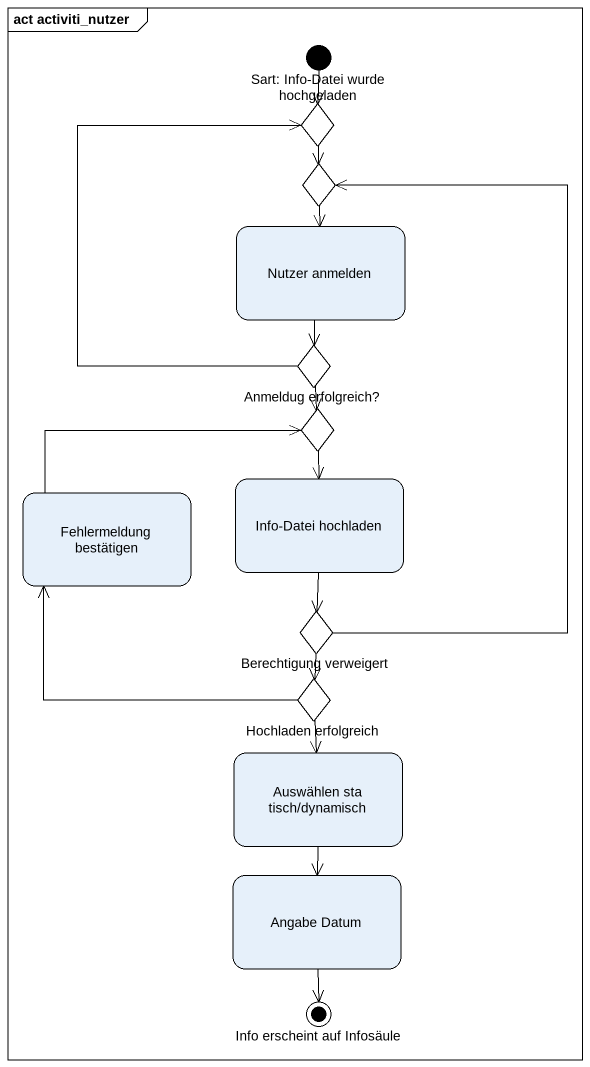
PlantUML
@startuml
mainframe act activiti_nutzer
hide empty description
state "Sart: Info-Datei wurde hochgeladen" as Sart_Info_Datei_wurde <<start>>
state choice1 <<choice>>
state choice2 <<choice>>
state "Nutzer anmelden" as Nutzer_anmelden
state "Anmeldug erfolgreich?" as Anmeldug_erfolgreich <<choice>>
state choice3 <<choice>>
state "Fehlermeldung bestätigen" as Fehlermeldung_bestätigen
state "Info-Datei hochladen" as Info_Datei_hochladen
state "Berechtigung verweigert" as Berechtigung_verweigert <<choice>>
state "Hochladen erfolgreich" as Hochladen_erfolgreich <<choice>>
state "Auswählen sta tisch/dynamisch" as Auswählen_sta_tisch
state "Angabe Datum" as Angabe_Datum
state "Info erscheint auf Infosäule" as Info_erscheint_auf_Infosäule <<end>>
Sart_Info_Datei_wurde --> choice1
choice1 --> choice2
choice2 --> Nutzer_anmelden
Nutzer_anmelden --> Anmeldug_erfolgreich
Anmeldug_erfolgreich -up-> choice1
Anmeldug_erfolgreich --> choice3
choice3 --> Info_Datei_hochladen
Fehlermeldung_bestätigen -right-> choice3
Info_Datei_hochladen --> Berechtigung_verweigert
Berechtigung_verweigert -up-> choice2
Berechtigung_verweigert --> Hochladen_erfolgreich
Hochladen_erfolgreich -up-> Fehlermeldung_bestätigen
Hochladen_erfolgreich --> Auswählen_sta_tisch
Auswählen_sta_tisch --> Angabe_Datum
Angabe_Datum --> Info_erscheint_auf_Infosäule
@enduml
